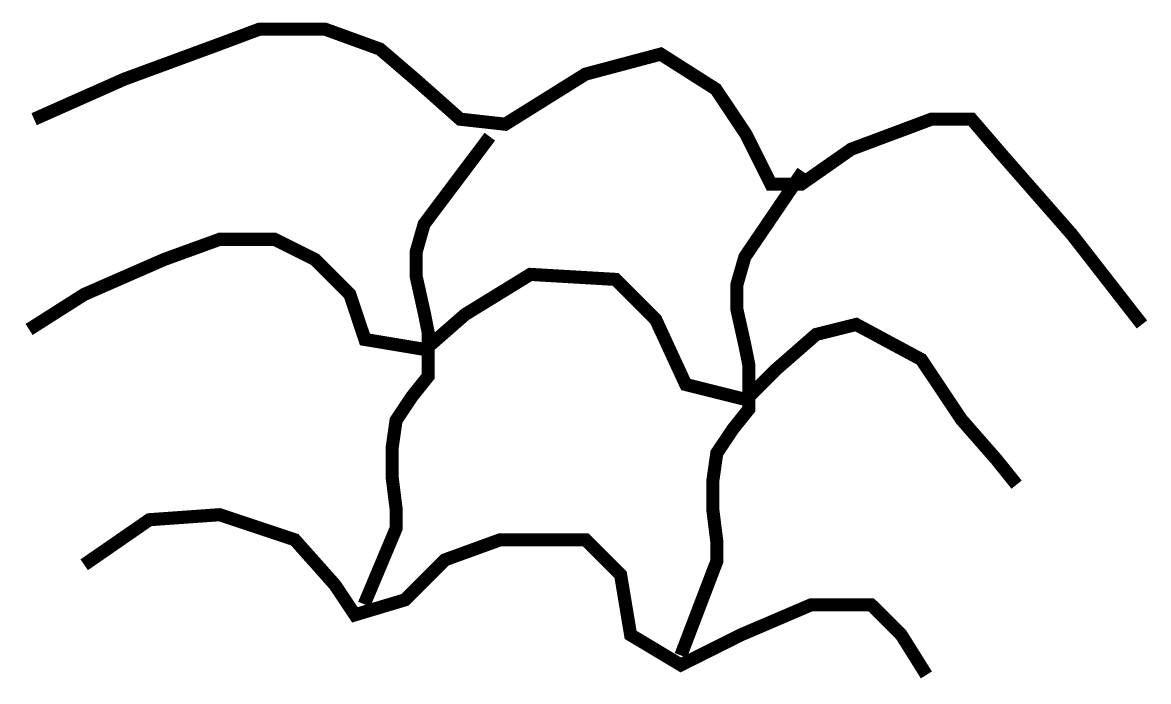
# Model space of a CAD drawing. Extents: x -0.05 to 8.55, y 0.03 to 5.06.
import ezdxf

# ---------------------------------------------------------------- set-up
doc = ezdxf.new("R2010")
doc.units = 0
doc.header["$MEASUREMENT"] = 0
doc.layers.get('0').update_dxf_attribs({"linetype": 'CONTINUOUS'})

msp = doc.modelspace()

# ---------------------------------------------------------------- linework, layer by layer
at = {"const_width": 0.1}
for points in [[(0.0383, 4.32), (0.7275, 4.6258), (1.4551, 4.8934), (1.7614, 5.0081), (2.2592, 5.0081), (2.6804, 4.8552), (2.9484, 4.6258), (3.293, 4.32), (3.6377, 4.2817), (4.2503, 4.664), (4.8247, 4.8169), (5.2459, 4.5493), (5.4756, 4.2053), (5.6671, 3.823), (5.8968, 3.823), (6.2797, 4.0906), (6.8924, 4.32), (7.1987, 4.32), (7.4285, 4.0524), (7.9645, 3.4407), (8.5006, 2.7525)], [(3.5194, 4.1863), (3.0177, 3.5187), (2.9564, 3.3046), (2.9564, 3.1211), (3.0177, 2.8459), (3.0483, 2.693), (3.0483, 2.5401), (3.0483, 2.3566), (2.9258, 2.2036), (2.8033, 2.0201), (2.7727, 1.8061), (2.7727, 1.592), (2.8033, 1.3473), (2.8033, 1.1944), (2.5602, 0.6161)], [(5.9106, 3.9204), (5.4675, 3.2681), (5.4062, 3.054), (5.4062, 2.8705), (5.4675, 2.5952), (5.4981, 2.4423), (5.4981, 2.2894), (5.4981, 2.1059), (5.3756, 1.953), (5.2531, 1.7695), (5.2225, 1.5554), (5.2225, 1.3413), (5.2531, 1.0967), (5.2531, 0.9438), (4.9786, 0.2255)], [(0, 2.7143), (0.4212, 2.9819), (1.0339, 3.2495), (1.4551, 3.4024), (1.8763, 3.4024), (2.1826, 3.2495), (2.4506, 2.9819), (2.5655, 2.6379), (3.025, 2.5614), (3.3313, 2.829), (3.8291, 3.1348), (4.4801, 3.0966), (4.7864, 2.7908), (5.0161, 2.2938), (5.4756, 2.1791), (5.7054, 2.4085), (6.0117, 2.6761), (6.318, 2.7525), (6.8158, 2.4849), (7.1221, 2.0262), (7.3902, 1.7203), (7.5433, 1.5292)], [(0.4212, 0.9175), (0.919, 1.2616), (1.4551, 1.2998), (2.0294, 1.1087), (2.3358, 0.7646), (2.4889, 0.5352), (2.8718, 0.6499), (3.1782, 0.9557), (3.5994, 1.1087), (4.2503, 1.1087), (4.5183, 0.8411), (4.5949, 0.3823), (4.9778, 0.1529), (5.4373, 0.3823), (5.9734, 0.6117), (6.4329, 0.6117), (6.6627, 0.3823), (6.8541, 0.0765)]]:
    msp.add_lwpolyline(points, dxfattribs=at)

doc.saveas('drawing.dxf')
